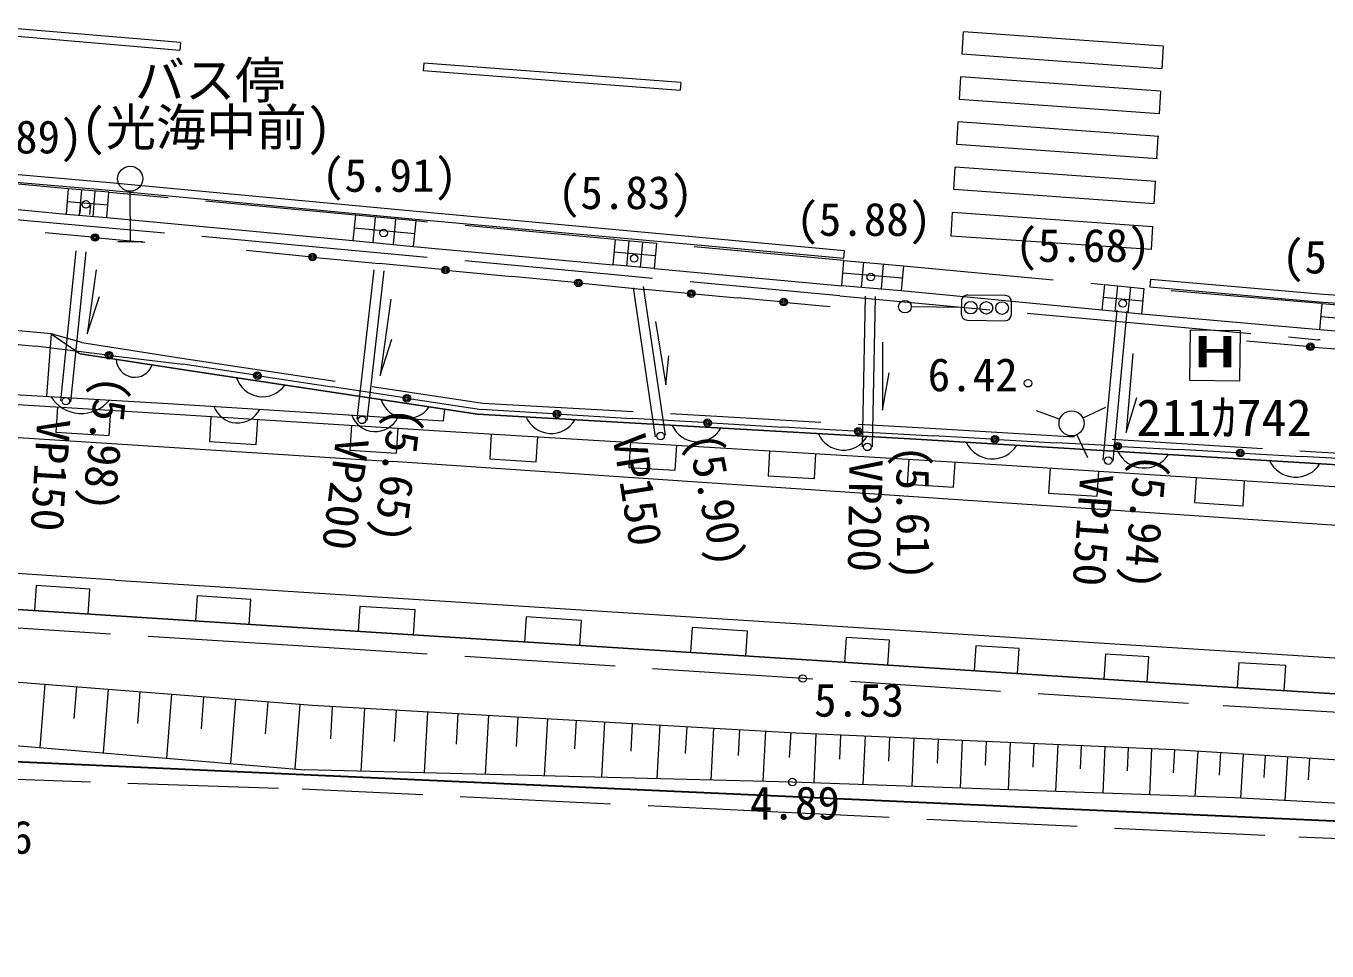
# Model space of a CAD drawing. Units: millimetres, scale not verified. Extents: x -107123 to 114729, y -74161 to 66839.
# Drawn here: x 10080 to 36015, y 193 to 18622 of the extents above; entities that cross this region are included whole.
import ezdxf
from ezdxf.enums import TextEntityAlignment as Align

# ---------------------------------------------------------------- set-up
doc = ezdxf.new("R2010")
doc.units = ezdxf.units.MM
doc.header["$LTSCALE"] = 500
doc.linetypes.add('DASHED', pattern=[7.5, 6, -1.5])
for name, color, linetype, lineweight in [('1-0_一 般', 7, 'Continuous', 9), ('1-2_躯体', 1, 'Continuous', 30), ('1-8_0', 8, 'Continuous', 13)]:
    doc.layers.add(name, color=color, linetype=linetype, lineweight=lineweight)
doc.styles.add('ＭＳ ゴシック', font='')
doc.styles.get('ＭＳ ゴシック').set_extended_font_data('MS Gothic')

msp = doc.modelspace()

# ---------------------------------------------------------------- linework, layer by layer
at = {"layer": '1-0_一 般'}
for p, q in [((13158.3, 18293.7), (8063.9, 18723)), ((8051.3, 18573.5), (13145.7, 18144.2)), ((28742.2, 18058.2), (28769.5, 18507.4)), ((32752.1, 18221.2), (28769.5, 18507.4)), ((13158.3, 18293.7), (13145.7, 18144.2)), ((32752.1, 18221.2), (32725.3, 17772)), ((32725.3, 17772), (28742.2, 18058.2)), ((18010.3, 17884.4), (17998.9, 17734.8)), ((17998.9, 17734.8), (23119.4, 17345)), ((23130.8, 17494.6), (18010.3, 17884.4)), ((23130.8, 17494.6), (23119.4, 17345)), ((28687.7, 17159.8), (28715, 17609)), ((32698.5, 17322.8), (28715, 17609)), ((32671.7, 16873.5), (28687.7, 17159.8)), ((32698.5, 17322.8), (32671.7, 16873.5)), ((28633.1, 16261.4), (28660.4, 16710.6)), ((32665.7, 16422.8), (28660.4, 16710.6)), ((32645, 16424.3), (32618.2, 15975.1)), ((32633.4, 15974), (28633.1, 16261.4)), ((28578.6, 15363), (28605.9, 15812.2)), ((32601.2, 15525.1), (28605.9, 15812.2)), ((11149.1, 14849.5), (11190.2, 15353.4)), ((11419.2, 14827.4), (11460.3, 15331.4)), ((12161.8, 14329), (12158, 15329)), ((32568.9, 15076.3), (28578.6, 15363)), ((32591.4, 15525.8), (32564.6, 15076.6)), ((7621.6, 15187.5), (10879, 14871.5)), ((10899.6, 15123.5), (11709.8, 15057.4)), ((11689.3, 14805.4), (16598.1, 14345.8)), ((17001.1, 14308), (17048.6, 14813.5)), ((28551.3, 14913.8), (32537.8, 14627.4)), ((16621.8, 14598.5), (17830.9, 14485.1)), ((17404.2, 14270.2), (17451.6, 14775.7)), ((11399.3, 14413.7), (10464.3, 14501)), ((11511.5, 14403.2), (12446.5, 14315.9)), ((11911.8, 14328.1), (12411.8, 14330)), ((22057.3, 13838), (22103.1, 14342.5)), ((22330, 13813.2), (22375.8, 14317.8)), ((15716.8, 14025.6), (14466.5, 14146.8)), ((15866.8, 14011), (17117.1, 13889.8)), ((17807.2, 14232.4), (21784.7, 13862.7)), ((22625.5, 14040.8), (21807.6, 14115)), ((26385.1, 13996.8), (26398.8, 14146.2)), ((18367.4, 13768.5), (17117.1, 13889.8)), ((18517.4, 13753.9), (19767.7, 13632.7)), ((22602.6, 13788.5), (26341.7, 13448.1)), ((26737.5, 13413.7), (26781.1, 13915.1)), ((27133.2, 13379.3), (27176.8, 13880.7)), ((21018, 13511.4), (19767.7, 13632.7)), ((21168, 13496.9), (22418.3, 13375.6)), ((27550.8, 13595.5), (26363.5, 13698.8)), ((32493.8, 13575.1), (32480.6, 13425.7)), ((23288.8, 13295.7), (22418.3, 13375.6)), ((23393.2, 13286.2), (24263.7, 13206.3)), ((31533.9, 12963), (27529, 13344.8)), ((29604.2, 13251), (28854.2, 13262.4)), ((31794, 12936.8), (31845, 13443.7)), ((32054, 12910.6), (32105.1, 13417.5)), ((10582.4, 12492.5), (4686.9, 13021.8)), ((25134.1, 13126.4), (24263.7, 13206.3)), ((25238.6, 13116.8), (26109, 13036.9)), ((28725.5, 13014.4), (27725.6, 13029.6)), ((28727.4, 13139.4), (28723.5, 12889.4)), ((29723.4, 12874.2), (29727.2, 13124.1)), ((32339.6, 13137.9), (31559.4, 13216.4)), ((28846.6, 12762.5), (29596.5, 12751.1)), ((35869.7, 12569.3), (32314.1, 12884.4)), ((36894, 12742.4), (35893, 12831.1)), ((10582.4, 12492.5), (10491.4, 11244.1)), ((8865.2, 12379.6), (10268.1, 12242.9)), ((11652.6, 12073.3), (10268.1, 12242.9)), ((35612.9, 12238.5), (34408.3, 12340.4)), ((35757.4, 12226.3), (36962, 12124.4)), ((11818.7, 12053), (13203.2, 11883.4)), ((14608.7, 11670.3), (13203.2, 11883.4)), ((5906.8, 11516.8), (12910.7, 11100.2)), ((14777.3, 11644.7), (16182.8, 11431.5)), ((17588.3, 11218.4), (16182.8, 11431.5)), ((17757, 11192.8), (19162.5, 10979.7)), ((12833.4, 10899.5), (18431.5, 10553)), ((12910.7, 11100.2), (18403.2, 10755.9)), ((18403.2, 10755.9), (18426.8, 10986)), ((20579.1, 10897.6), (19162.5, 10979.7)), ((30218, 10961.4), (30687.8, 10790.4)), ((31602.5, 11021.8), (31149.3, 10810.5)), ((20749.1, 10887.8), (22165.8, 10805.7)), ((23582.4, 10723.6), (22165.8, 10805.7)), ((23752.4, 10713.8), (25169, 10631.7)), ((18431.5, 10553), (29525.6, 9877.8)), ((26585.7, 10549.6), (25169, 10631.7)), ((26755.7, 10539.7), (28172.3, 10457.7)), ((29325.6, 10392.8), (28172.3, 10457.7)), ((29464, 10385), (30617.3, 10320.1)), ((31028.4, 10478.3), (31239.7, 10025.1)), ((31770.7, 10255.2), (30617.3, 10320.1)), ((31909, 10247.4), (33062.4, 10182.5)), ((34215.7, 10117.7), (33062.4, 10182.5)), ((34354.1, 10109.9), (35507.4, 10045)), ((36660.7, 9980.1), (35507.4, 10045)), ((11864.6, 7582.9), (72882.2, 3687.7)), ((10454.4, 5506.1), (10355.5, 4244.8)), ((11085.1, 5456.6), (11035.6, 4826)), ((11715.7, 5407.1), (11616.3, 4139.3)), ((12349.7, 5357.4), (12300, 4723.5)), ((12983.6, 5307.7), (12883.7, 4033.2)), ((13620.9, 5257.7), (13570.9, 4620.5)), ((14258.1, 5207.7), (14157.6, 3926.6)), ((14898.7, 5157.5), (14848.5, 4516.9)), ((15539.3, 5107.2), (15438.3, 3819.4)), ((16183.8, 5065.3), (16147.3, 4420.4)), ((16828.6, 5028.8), (16757.7, 3774.5)), ((17455.8, 4993.4), (17420.3, 4366.2)), ((18083, 4957.9), (18014.3, 3743)), ((18690.4, 4923.6), (18656.1, 4316.1)), ((19297.9, 4889.2), (19231.4, 3712.5)), ((19886.3, 4856), (19853, 4267.6)), ((20474.7, 4822.7), (20410.2, 3682.9)), ((21044.6, 4790.5), (21012.3, 4220.6)), ((21614.5, 4758.2), (21552, 3654.3)), ((22166.5, 4727), (22135.2, 4175)), ((22718.4, 4695.8), (22658, 3626.5)), ((23253.1, 4665.6), (23222.9, 4130.9)), ((23787.7, 4635.4), (23729.2, 3599.7)), ((24305.6, 4606.1), (24276.3, 4088.2)), ((24823.5, 4576.8), (24766.7, 3573.6)), ((25325, 4548.5), (25296.7, 4046.9)), ((25826.9, 4524.9), (25783.1, 3543.6)), ((26317.5, 4503), (26295.6, 4012.4)), ((26808.1, 4481.1), (26764.8, 3508.5)), ((27294.4, 4459.5), (27272.7, 3973.2)), ((27780.7, 4437.8), (27737.7, 3473.8)), ((28262.7, 4416.3), (28241.2, 3934.3)), ((28744.7, 4394.8), (28702.1, 3439.3)), ((29222.5, 4373.6), (29201.2, 3895.8)), ((29700.3, 4352.3), (29658.1, 3405.1)), ((30173.8, 4331.2), (30152.7, 3857.6)), ((30647.4, 4310.1), (30605.6, 3371.3)), ((31116.8, 4289.1), (31095.9, 3819.8)), ((31586.2, 4268.2), (31544.7, 3337.7)), ((32051.5, 4247.5), (32030.7, 3782.2)), ((32516.7, 4226.8), (32475.6, 3304.4)), ((32977.9, 4206.1), (32949.1, 3745.4)), ((33438.6, 4177.3), (33382.1, 3272)), ((33891.3, 4149), (33863, 3696.4)), ((34343.9, 4120.8), (34288.8, 3237.7)), ((34785.4, 4093.2), (34757.9, 3651.7)), ((35226.9, 4065.6), (35172.2, 3189.8)), ((35664.8, 4038.3), (35637.5, 3600.4))]:
    msp.add_line(p, q, dxfattribs=at)
at = {"layer": '1-0_一 般', "linetype": 'DASHED'}
for p, q in [((10920.1, 15375.4), (7657, 15682.4)), ((16645.5, 14851.2), (11739.4, 15308.6)), ((10775.5, 11157.4), (11175.9, 15079)), ((10974.5, 11137.1), (11374.9, 15058.7)), ((21819.7, 14368.2), (17849.8, 14738.3)), ((16679.3, 10786.1), (17109.3, 14508.5)), ((16877.9, 10763.2), (17308, 14485.6)), ((26384.8, 13949.6), (22648.4, 14293)), ((22828.4, 10467.6), (22303.1, 14006.7)), ((22630.5, 10438.3), (22105.3, 13977.3)), ((27572.6, 13846.3), (31561.7, 13472.2)), ((26752.2, 10238.9), (26820.6, 13622.5)), ((26952.2, 10234.8), (27020.6, 13618.5)), ((35901.2, 13094.2), (32365.1, 13391.3)), ((31554.5, 9972.2), (31843.5, 13105.3)), ((31753.7, 9953.8), (32042.7, 13086.9)), ((8365.1, 3666.6), (15587.8, 3418.3))]:
    msp.add_line(p, q, dxfattribs=at)
at = {"layer": '1-0_一 般'}
for points in [[(26398.8, 14146.2), (17857, 14924.7), (11749.3, 15500.3), (6492.5, 15955.5), (-3495.9, 16737.8), (-7583.4, 17036.7), (-15087.7, 17572.7), (-19704.3, 17899.4), (-25895.7, 18349.1), (-30667.5, 18707.9), (-36830.9, 19216.7), (-38787.1, 19375.4), (-44781.8, 19960.2), (-48571.7, 20350), (-52700.7, 20790.9), (-56875, 21253.5), (-61389.6, 21757.1), (-64744.4, 22168.5), (-70946, 23007.2), (-76914.2, 23810.9), (-79933.4, 24210.7), (-84985.8, 24909.9), (-92655.6, 25964.7), (-102565.4, 27332.6)], [(-102585.9, 27184), (-92676, 25816.1), (-85006.3, 24761.3), (-79953.5, 24062.1), (-76934.1, 23662.2), (-70966.1, 22858.6), (-64763.5, 22019.7), (-61407, 21608.1), (-56891.6, 21104.4), (-52716.9, 20641.7), (-48587.3, 20200.8), (-44796.8, 19810.9), (-38800.4, 19226), (-36843.2, 19067.2), (-30679.3, 18558.3), (-25906.8, 18199.5), (-19715.1, 17749.8), (-15098.3, 17423), (-7594.2, 16887.1), (-3507.2, 16588.2), (6480.1, 15806), (11735.8, 15350.9), (17843.1, 14775.3), (26385.1, 13996.8)], [(32537.8, 14627.4), (32510.5, 14169.8), (28522.4, 14436.9), (28551.3, 14913.8)], [(11481.8, 13765.6), (11299.9, 12489.3), (11542.9, 13234.6)], [(84593.1, 10188.3), (83795.7, 10507.4), (81767.7, 11050.9), (80692, 11155.7), (79693.3, 11262.2), (74957.6, 11478.3), (71272.8, 11658.4), (61559.2, 12063), (56370.5, 12282.9), (51392.2, 12493.3), (46013.3, 12726), (43080.8, 12836.8), (39550.2, 13036.6), (35946.1, 13270.8), (32493.8, 13575.1)], [(32480.6, 13425.7), (35934.6, 13121.2), (39541.1, 12886.9), (43073.7, 12686.9), (46007.2, 12576.1), (51385.8, 12343.4), (56364.1, 12133), (61552.9, 11913.1), (71266, 11508.6), (74950.5, 11328.5), (79681.9, 11112.6), (80676.8, 11006.5), (81740.8, 10902.8), (83748.3, 10364.9), (84537.4, 10049.1)], [(17354.3, 13180.9), (17140.6, 11661.8), (17374.5, 12382.2)], [(-16978.1, 12798.2), (68.8, 11686.7), (12833.4, 10899.5)], [(22627, 12735.6), (22835, 11471), (22895.7, 12051.9)], [(11193.3, 12317), (10582.4, 12492.5), (11158.7, 12093.3)], [(27154.7, 12324.1), (27155.4, 10967.2), (27285, 11711.4)], [(-16781.4, 12137), (180.7, 11046.9), (17384.9, 9946.4)], [(27816.4, 10389.3), (19079.9, 10887.4), (13318.1, 11757.5), (11158.7, 12093.3)], [(11158.7, 12093.3), (13318.1, 11757.5), (19079.9, 10887.4), (27816.4, 10389.3)], [(32145.1, 12099.3), (32009.7, 10523.5), (32222, 11223.4)], [(10706, 11030.7), (10675.2, 10531.7), (11738.9, 10466.1), (11769.7, 10965.1)], [(12833.4, 10899.5), (18431.5, 10553), (29525.6, 9877.8), (41160.8, 9125), (53358.2, 8340.9), (61230.7, 7883.8), (73061.8, 7143.6)], [(13766.4, 10841.8), (13735.5, 10342.7), (14668.5, 10285), (14699.4, 10784)], [(16565.4, 10668.5), (16534.5, 10169.5), (17467.6, 10111.7), (17498.4, 10610.7)], [(19356, 10496.7), (19325.6, 9997.6), (20250.1, 9941.4), (20280.5, 10440.5)], [(43692.4, 9446.5), (36882.2, 9842.6), (27816.4, 10389.3)], [(27816.4, 10389.3), (36882.2, 9842.6), (43692.4, 9446.5), (50055.9, 9059.7), (56482, 8660.8), (64486.4, 8183.3), (73164.2, 7675.8)], [(22129.5, 10327.9), (22099.1, 9828.9), (23023.6, 9772.6), (23054, 10271.7)], [(24903, 10159.2), (24872.7, 9660.1), (25797.2, 9603.8), (25827.6, 10102.9)], [(73013.9, 6181), (51996.1, 7601.2), (17384.9, 9946.4)], [(27676.6, 9990.4), (27646.2, 9491.3), (28570.7, 9435), (28601.1, 9934.1)], [(29525.6, 9877.8), (41160.8, 9125), (53358.2, 8340.9), (61230.7, 7883.8)], [(11864.6, 7582.9), (106.2, 8377.4), (-18780.6, 9626.4)], [(30495.2, 9815.1), (30462.9, 9316.1), (31432.5, 9253.4), (31464.8, 9752.4)], [(33404, 9626.9), (33371.7, 9127.9), (34341.3, 9065.2), (34373.6, 9564.1)], [(11319.3, 6906), (11351.6, 7404.9), (10281.5, 7474.2), (10249.2, 6975.3)], [(14529.5, 6698.2), (14561.8, 7197.1), (13491.7, 7266.4), (13459.4, 6767.4)], [(5969, 7252.3), (15599.6, 6628.9), (25537.1, 5998), (33290.9, 5495.8), (44520.5, 4797.9), (49827.1, 4492.6)], [(72779.8, 3020.5), (64207.3, 3560), (56462.2, 4056.9), (49827.1, 4492.6), (44520.5, 4797.9), (33290.9, 5495.8), (25537.1, 5998), (15599.6, 6628.9), (5969, 7252.3)], [(17807.9, 6488.7), (17839.6, 6987.7), (16735.4, 7057.8), (16703.7, 6558.8)], [(21120.4, 6278.4), (21152.1, 6777.4), (20047.9, 6847.5), (20016.2, 6348.5)], [(24432.9, 6068.1), (24464.6, 6567.1), (23360.4, 6637.2), (23328.8, 6138.2)], [(27260.2, 5886.4), (27292.5, 6385.4), (26430.9, 6441.2), (26398.6, 5942.2)], [(29844.8, 5719), (29877.1, 6217.9), (29015.6, 6273.7), (28983.2, 5774.8)], [(32429.4, 5551.6), (32461.7, 6050.5), (31600.2, 6106.3), (31567.8, 5607.4)], [(5765.3, 5873.9), (15790.9, 5087.5), (25427.7, 4542.6), (32970.7, 4206.5), (43883.7, 3525), (50021.8, 3261.7)], [(35162.5, 5379.5), (35193.5, 5878.5), (34257.7, 5936.6), (34226.7, 5437.6)], [(-5676.6, 5564.6), (2891.2, 4831), (8046.7, 4438), (15640.3, 3802.5)], [(50101.5, 2565.5), (44498.2, 2684.1), (34187.6, 3243.2), (25359.1, 3558.8), (15640.3, 3802.5)]]:
    msp.add_lwpolyline(points, dxfattribs=at)
at = {"layer": '1-0_一 般', "linetype": 'DASHED'}
for points in [[(26305.2, 13245.4), (21812.7, 13662), (16572.6, 14152.9), (11659, 14602.5), (6469.6, 15071.7), (823.7, 15544.2), (-3392.1, 15849.5), (-8771.5, 16188.8)], [(26305.2, 13245.4), (31509.8, 12765.3), (35844.7, 12372)], [(11193.3, 12317), (13273.8, 11989.7), (19186.9, 11108.1), (27989.7, 10616.7)], [(45934.5, 11814.4), (43072.9, 11931.2), (39616.3, 12097.5), (35844.7, 12372)], [(27989.7, 10616.7), (36867.4, 10076.8), (43584.2, 9687)], [(49846.6, 4096), (44424.7, 4452.9), (33251.6, 5121.6), (25564.1, 5622.1), (15508.5, 6273.6), (5950.4, 6873.9)], [(64177.8, 1090.1), (56241.1, 1543), (50068.1, 1815.7), (45942.6, 1989.2), (34778.6, 2492.9), (25479.7, 2937), (15587.8, 3418.3)]]:
    msp.add_lwpolyline(points, dxfattribs=at)
at = {"layer": '1-0_一 般'}
for points in [[(10879, 14871.5), (11689.3, 14805.4), (11730.4, 15309.3), (10920.1, 15375.4)], [(16598.1, 14345.8), (17807.2, 14232.4), (17854.6, 14737.9), (16645.5, 14851.2)], [(22602.6, 13788.5), (21784.7, 13862.7), (21830.5, 14367.3), (22648.4, 14293)], [(27529, 13344.8), (26341.7, 13448.1), (26385.3, 13949.6), (27572.6, 13846.3)], [(32314.1, 12884.4), (31533.9, 12963), (31585, 13469.9), (32365.1, 13391.3)], [(36870.8, 12480.6), (35869.7, 12569.3), (35916.2, 13092.9), (36917.2, 13004.2)], [(33275.6, 11563.6), (34275.5, 11550.7), (34288.4, 12550.6), (33288.5, 12563.5)]]:
    msp.add_lwpolyline(points, close=True, dxfattribs=at)
for centre, radius in [((12157.1, 15579), 250), ((11455.4, 14408.4), 75), ((11455.4, 14408.4), 49.5), ((11455.4, 14408.4), 24.5), ((15791.8, 14018.3), 75), ((15791.8, 14018.3), 49.5), ((15791.8, 14018.3), 24.5), ((18442.4, 13761.2), 75), ((18442.4, 13761.2), 49.5), ((18442.4, 13761.2), 24.5), ((21093, 13504.2), 75), ((21093, 13504.2), 49.5), ((21093, 13504.2), 24.5), ((23341, 13290.9), 75), ((23341, 13290.9), 49.5), ((23341, 13290.9), 24.5), ((25186.3, 13121.6), 75), ((25186.3, 13121.6), 49.5), ((25186.3, 13121.6), 24.5), ((27600.6, 13031.5), 125), ((28912.9, 13011.5), 125), ((29225.4, 13006.8), 125), ((29537.9, 13002), 125), ((35685.1, 12232.4), 75), ((35685.1, 12232.4), 49.5), ((35685.1, 12232.4), 24.5), ((11735.7, 12063.2), 75), ((11735.7, 12063.2), 49.5), ((11735.7, 12063.2), 24.5), ((14693, 11657.5), 75), ((14693, 11657.5), 49.5), ((14693, 11657.5), 24.5), ((17672.7, 11205.6), 75), ((17672.7, 11205.6), 49.5), ((17672.7, 11205.6), 24.5), ((20664.1, 10892.7), 75), ((20664.1, 10892.7), 49.5), ((20664.1, 10892.7), 24.5), ((30922.7, 10704.9), 250), ((23667.4, 10718.7), 75), ((23667.4, 10718.7), 49.5), ((23667.4, 10718.7), 24.5), ((26670.7, 10544.7), 75), ((26670.7, 10544.7), 49.5), ((26670.7, 10544.7), 24.5), ((29394.8, 10388.9), 75), ((29394.8, 10388.9), 49.5), ((29394.8, 10388.9), 24.5), ((31839.9, 10251.3), 75), ((31839.9, 10251.3), 49.5), ((31839.9, 10251.3), 24.5), ((34284.9, 10113.8), 75), ((34284.9, 10113.8), 49.5), ((34284.9, 10113.8), 24.5)]:
    msp.add_circle(centre, radius, dxfattribs=at)
for centre, radius, start, end in [((28852.3, 13137.5), 125, 89.12761, 179.12761), ((29602.3, 13126), 125, 359.12761, 89.12761), ((28848.5, 12887.5), 125, 179.12761, 269.12761), ((29598.4, 12876.1), 125, 269.12761, 359.12761), ((12249.3, 11995.7), 371.1, 182.20641, 340.11513), ((14794.8, 11780.3), 543, 197.99729, 324.82736), ((11184.6, 11623.4), 719.8, 212.27178, 320.92012), ((17675.7, 11345.2), 543, 197.99729, 324.82736), ((14296.3, 11214.3), 500.5, 200.03102, 332.79558), ((17042.6, 11042.1), 500.5, 200.03102, 332.79558), ((20549.9, 11047.8), 543.9, 203.38002, 330.09376), ((23462.1, 10881.8), 543.9, 203.38002, 330.09376), ((26374.2, 10715.8), 543.9, 203.38027, 330.09351), ((29343.9, 10572), 574.3, 205.08052, 328.01843), ((32365.8, 10389.8), 574.3, 205.08058, 328.01782), ((35387.8, 10207.5), 574.3, 205.08052, 328.01843)]:
    msp.add_arc(centre, radius, start, end, dxfattribs=at)
at = {"layer": '1-2_躯体'}
msp.add_lwpolyline([(6088.7, -40899), (90004.5, -41624.5), (90143.6, -25311), (90104.1, -24466.6), (90183.8, -14897.6), (90253.5, -10668.4), (89618.5, -5153.5), (87766.2, 291.4), (71387.1, 1102.3), (70139.9, 1105), (43090.5, 2465.5), (8073.6, 4038.8)], dxfattribs=at)
at = {"layer": '1-8_0'}
for centre in [(11275.4, 15068.8), (17208.7, 14497.1), (22204.2, 13992), (26920.6, 13620.5), (31943.1, 13096.1), (30056.3, 11505.5), (10875, 11147.3), (16778.6, 10774.7), (22729.4, 10453), (26852.2, 10236.9), (31654.1, 9963), (25564.1, 5622.1), (25359.1, 3558.8)]:
    msp.add_circle(centre, 75, dxfattribs=at)

# ---------------------------------------------------------------- texts
at = {"layer": '1-0_一 般', "style": 'ＭＳ ゴシック'}
for s, p in [('バス停', (12248, 16958.8)), ('(光海中前)', (11173, 16019.4)), ('211ｶ742', (32216, 10235.9))]:
    msp.add_text(s, height=733.1, dxfattribs=at).set_placement(p, align=Align.BOTTOM_LEFT)
at = {"layer": '1-0_一 般', "style": 'ＭＳ ゴシック', "width": 2}
msp.add_text('H', height=623.2, dxfattribs=at).set_placement((33357.2, 11636.7), align=Align.BOTTOM_LEFT)
at = {"layer": '1-0_一 般', "style": 'ＭＳ ゴシック'}
for s, rotation, p in [('VP150', 266.599, (10108.1, 10826.6)), ('VP150', 278.936, (21575.5, 10407.5)), ('VP200', 262.777, (16067, 10481.8)), ('VP200', 269.205, (26297.7, 9996.4)), ('VP150', 266.078, (30900.7, 9738.4))]:
    msp.add_text(s, height=659.8, rotation=rotation, dxfattribs=at).set_placement(p, align=Align.BOTTOM_LEFT)
at = {"layer": '1-8_0', "color": 7, "style": 'ＭＳ ゴシック'}
for s, p in [('(5.89)', (8514.6, 15886.1)), ('(5.91)', (15979, 15120.7)), ('(5.83)', (20681.5, 14777.2)), ('(5.88)', (25434.9, 14243.7)), ('(5.68)', (29801.8, 13724.9)), ('(5.84)', (35115.9, 13493.9)), ('6.42', (28054.4, 11147.8)), ('5.53', (25789.5, 4663.7)), ('4.89', (24510.7, 2614.8)), ('4.76', (8416.7, 1932.7))]:
    msp.add_text(s, height=659.8, dxfattribs=at).set_placement(p, align=Align.BOTTOM_LEFT)
for s, rotation, p in [('(5.98)', 263.871, (11283.4, 11695.1)), ('(5.65)', 263.223, (17130.2, 11071.9)), ('(5.90)', 280.994, (23070.4, 10410.8)), ('(5.61)', 270.352, (27231.1, 10270.8)), ('(5.94)', 265.297, (31988.2, 10128.9))]:
    msp.add_text(s, height=659.8, rotation=rotation, dxfattribs=at).set_placement(p, align=Align.BOTTOM_LEFT)

doc.saveas('drawing.dxf')
